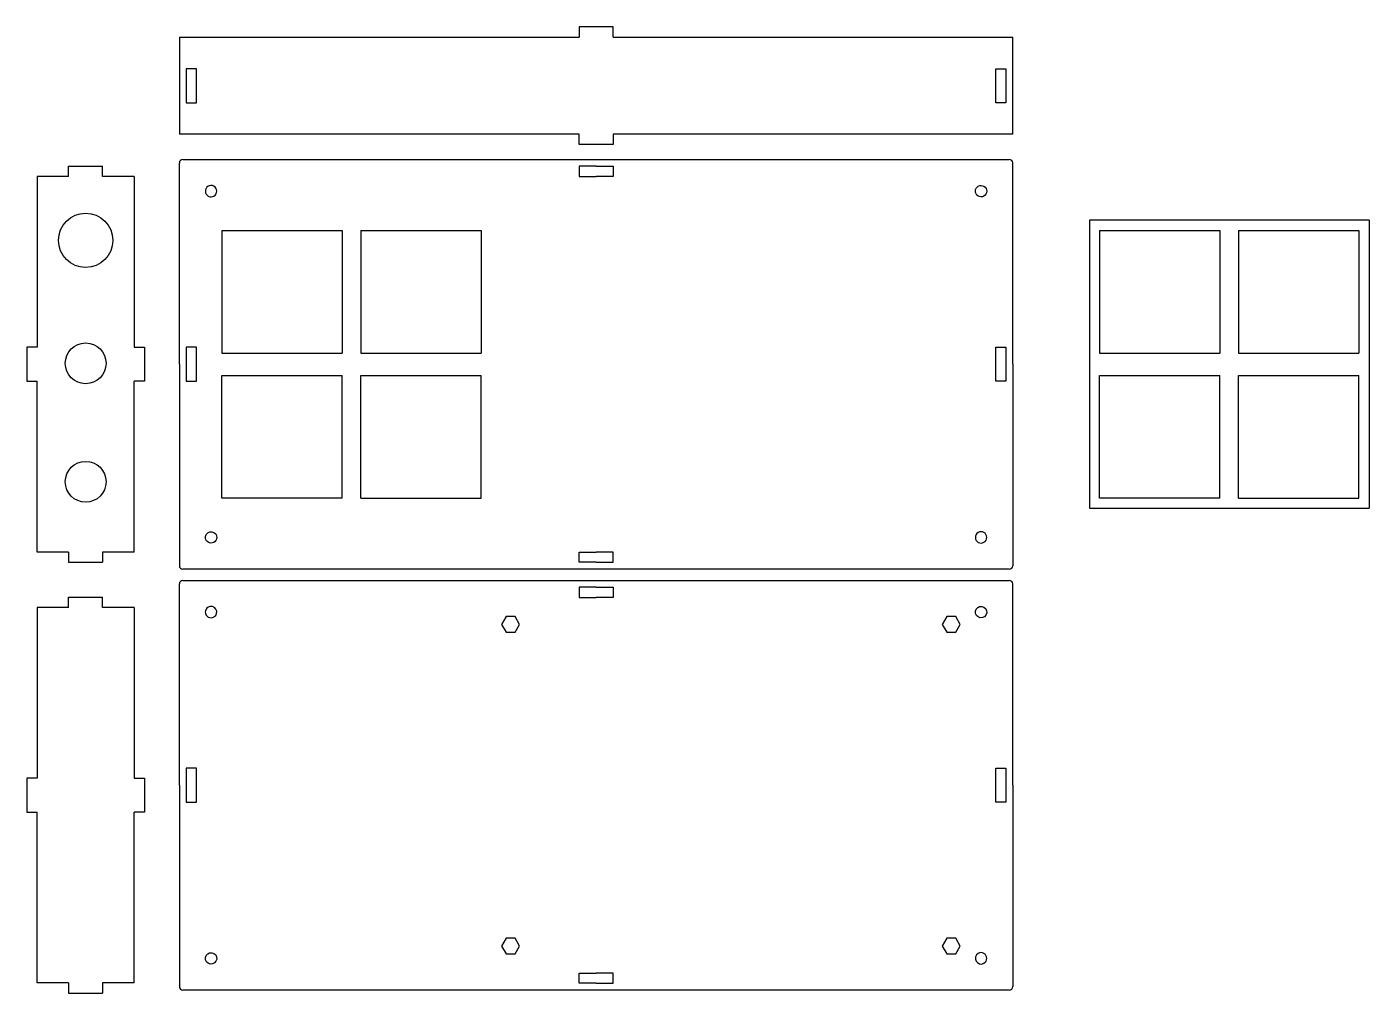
# Model space of a CAD drawing. Header units: millimetres. Extents: x 1156 to 1551, y -889 to -605.
import ezdxf

# ---------------------------------------------------------------- set-up
doc = ezdxf.new("R2010")
doc.units = ezdxf.units.MM
doc.header["$MEASUREMENT"] = 0
doc.layers.get('0').update_dxf_attribs({"linetype": 'CONTINUOUS'})

msp = doc.modelspace()

# ---------------------------------------------------------------- linework, layer by layer
for p, q in [((1200.75, -608.27), (1200.75, -636.87)), ((1200.75, -608.27), (1318.31, -608.27)), ((1328.31, -608.27), (1445.87, -608.27)), ((1445.87, -636.87), (1445.87, -608.27)), ((1318.31, -636.87), (1200.75, -636.87)), ((1445.87, -636.87), (1328.31, -636.87)), ((1168.18, -646.28), (1178.18, -646.28)), ((1168.18, -649.28), (1168.18, -646.28)), ((1178.18, -649.28), (1178.18, -646.28)), ((1200.75, -704.5), (1200.75, -645.28)), ((1201.75, -644.28), (1444.87, -644.28)), ((1445.87, -704.5), (1445.87, -645.28)), ((1158.88, -649.28), (1158.88, -699.5)), ((1168.18, -649.28), (1158.88, -649.28)), ((1187.48, -649.28), (1178.18, -649.28)), ((1187.48, -649.28), (1187.48, -699.5)), ((1468.43, -662.15), (1468.43, -746.85)), ((1550.73, -662.15), (1468.43, -662.15)), ((1550.73, -662.15), (1550.73, -746.85)), ((1213.25, -665.15), (1213.25, -701.25)), ((1213.25, -665.15), (1248.65, -665.15)), ((1248.65, -665.15), (1248.65, -701.25)), ((1254.15, -665.15), (1254.15, -701.25)), ((1254.15, -665.15), (1289.55, -665.15)), ((1289.55, -665.15), (1289.55, -701.25)), ((1471.43, -665.15), (1471.43, -701.25)), ((1471.43, -665.15), (1506.83, -665.15)), ((1506.83, -665.15), (1506.83, -701.25)), ((1512.33, -665.15), (1512.33, -701.25)), ((1512.33, -665.15), (1547.73, -665.15)), ((1547.73, -665.15), (1547.73, -701.25)), ((1158.88, -699.5), (1155.88, -699.5)), ((1155.88, -699.5), (1155.88, -709.5)), ((1187.48, -699.5), (1190.48, -699.5)), ((1190.48, -699.5), (1190.48, -709.5)), ((1213.25, -701.25), (1248.65, -701.25)), ((1254.15, -701.25), (1289.55, -701.25)), ((1471.43, -701.25), (1506.83, -701.25)), ((1512.33, -701.25), (1547.73, -701.25)), ((1200.75, -704.5), (1200.75, -763.72)), ((1445.87, -704.5), (1445.87, -763.72)), ((1155.88, -709.5), (1158.88, -709.5)), ((1158.88, -759.72), (1158.88, -709.5)), ((1190.48, -709.5), (1187.48, -709.5)), ((1187.48, -759.72), (1187.48, -709.5)), ((1213.25, -743.85), (1213.25, -707.75)), ((1213.25, -707.75), (1248.65, -707.75)), ((1248.65, -743.85), (1248.65, -707.75)), ((1254.15, -743.85), (1254.15, -707.75)), ((1254.15, -707.75), (1289.55, -707.75)), ((1289.55, -743.85), (1289.55, -707.75)), ((1471.43, -743.85), (1471.43, -707.75)), ((1471.43, -707.75), (1506.83, -707.75)), ((1506.83, -743.85), (1506.83, -707.75)), ((1512.33, -743.85), (1512.33, -707.75)), ((1512.33, -707.75), (1547.73, -707.75)), ((1547.73, -743.85), (1547.73, -707.75)), ((1248.65, -743.85), (1213.25, -743.85)), ((1254.15, -743.85), (1289.55, -743.85)), ((1506.83, -743.85), (1471.43, -743.85)), ((1512.33, -743.85), (1547.73, -743.85)), ((1468.43, -746.85), (1550.73, -746.85)), ((1168.18, -759.72), (1158.88, -759.72)), ((1168.18, -759.72), (1168.18, -762.72)), ((1178.18, -759.72), (1178.18, -762.72)), ((1187.48, -759.72), (1178.18, -759.72)), ((1168.18, -762.72), (1178.18, -762.72)), ((1444.87, -764.72), (1201.75, -764.72)), ((1200.75, -828.28), (1200.75, -769.06)), ((1201.75, -768.06), (1444.87, -768.06)), ((1445.87, -828.28), (1445.87, -769.06)), ((1168.18, -772.98), (1178.18, -772.98)), ((1168.18, -775.98), (1168.18, -772.98)), ((1178.18, -775.98), (1178.18, -772.98)), ((1158.88, -775.98), (1158.88, -826.2)), ((1168.18, -775.98), (1158.88, -775.98)), ((1187.48, -775.98), (1178.18, -775.98)), ((1187.48, -775.98), (1187.48, -826.2)), ((1158.88, -826.2), (1155.88, -826.2)), ((1155.88, -826.2), (1155.88, -836.2)), ((1187.48, -826.2), (1190.48, -826.2)), ((1190.48, -826.2), (1190.48, -836.2)), ((1200.75, -828.28), (1200.75, -887.5)), ((1445.87, -828.28), (1445.87, -887.5)), ((1155.88, -836.2), (1158.88, -836.2)), ((1158.88, -886.42), (1158.88, -836.2)), ((1190.48, -836.2), (1187.48, -836.2)), ((1187.48, -886.42), (1187.48, -836.2)), ((1168.18, -886.42), (1158.88, -886.42)), ((1168.18, -886.42), (1168.18, -889.42)), ((1178.18, -886.42), (1178.18, -889.42)), ((1187.48, -886.42), (1178.18, -886.42)), ((1168.18, -889.42), (1178.18, -889.42)), ((1444.87, -888.5), (1201.75, -888.5))]:
    msp.add_line(p, q)
for points in [[(1328.31, -608.27), (1328.31, -605.27), (1318.31, -605.27), (1318.31, -608.27)], [(1328.31, -636.87), (1328.31, -639.87), (1318.31, -639.87), (1318.31, -636.87)], [(1323.31, -646.28), (1318.31, -646.28), (1318.31, -649.28), (1323.31, -649.28)], [(1323.31, -646.28), (1328.31, -646.28), (1328.31, -649.28), (1323.31, -649.28)], [(1323.31, -762.72), (1318.31, -762.72), (1318.31, -759.72), (1323.31, -759.72)], [(1323.31, -762.72), (1328.31, -762.72), (1328.31, -759.72), (1323.31, -759.72)], [(1323.31, -770.06), (1318.31, -770.06), (1318.31, -773.06), (1323.31, -773.06)], [(1323.31, -770.06), (1328.31, -770.06), (1328.31, -773.06), (1323.31, -773.06)], [(1323.31, -886.5), (1318.31, -886.5), (1318.31, -883.5), (1323.31, -883.5)], [(1323.31, -886.5), (1328.31, -886.5), (1328.31, -883.5), (1323.31, -883.5)]]:
    msp.add_lwpolyline(points)
for points in [[(1202.75, -627.57), (1205.75, -627.57), (1205.75, -617.57), (1202.75, -617.57)], [(1443.87, -627.57), (1440.87, -627.57), (1440.87, -617.57), (1443.87, -617.57)], [(1202.75, -709.5), (1205.75, -709.5), (1205.75, -699.5), (1202.75, -699.5)], [(1443.87, -709.5), (1440.87, -709.5), (1440.87, -699.5), (1443.87, -699.5)], [(1296.86, -778.68), (1295.53, -780.98), (1296.86, -783.28), (1299.51, -783.28), (1300.84, -780.98), (1299.51, -778.68)], [(1426.46, -778.68), (1425.13, -780.98), (1426.46, -783.28), (1429.11, -783.28), (1430.44, -780.98), (1429.11, -778.68)], [(1202.75, -833.28), (1205.75, -833.28), (1205.75, -823.28), (1202.75, -823.28)], [(1443.87, -833.28), (1440.87, -833.28), (1440.87, -823.28), (1443.87, -823.28)], [(1296.86, -873.28), (1295.53, -875.58), (1296.86, -877.88), (1299.51, -877.88), (1300.84, -875.58), (1299.51, -873.28)], [(1426.46, -873.28), (1425.13, -875.58), (1426.46, -877.88), (1429.11, -877.88), (1430.44, -875.58), (1429.11, -873.28)]]:
    msp.add_lwpolyline(points, close=True)
for points in [[(1210.93, -655.03, 1), (1209.2, -652.15, 1)], [(1435.7, -655.03, -1), (1437.43, -652.15, -1)], [(1210.93, -753.97, -1), (1209.2, -756.85, -1)], [(1435.7, -753.97, 1), (1437.43, -756.85, 1)], [(1210.93, -778.81, 1), (1209.2, -775.92, 1)], [(1435.7, -778.81, -1), (1437.43, -775.92, -1)], [(1210.93, -877.74, -1), (1209.2, -880.63, -1)], [(1435.7, -877.74, 1), (1437.43, -880.63, 1)]]:
    msp.add_lwpolyline(points, format="xyb", close=True)
for centre, radius in [((1173.18, -668.05), 8), ((1173.18, -704.22), 6), ((1173.18, -739.04), 6)]:
    msp.add_circle(centre, radius)
for centre, start, end in [((1201.75, -645.28), 90, 180), ((1444.87, -645.28), 0, 90), ((1201.75, -763.72), 180, 270), ((1444.87, -763.72), 270, 0), ((1201.75, -769.06), 90, 180), ((1444.87, -769.06), 0, 90), ((1201.75, -887.5), 180, 270), ((1444.87, -887.5), 270, 0)]:
    msp.add_arc(centre, 1, start, end)

doc.saveas('drawing.dxf')
